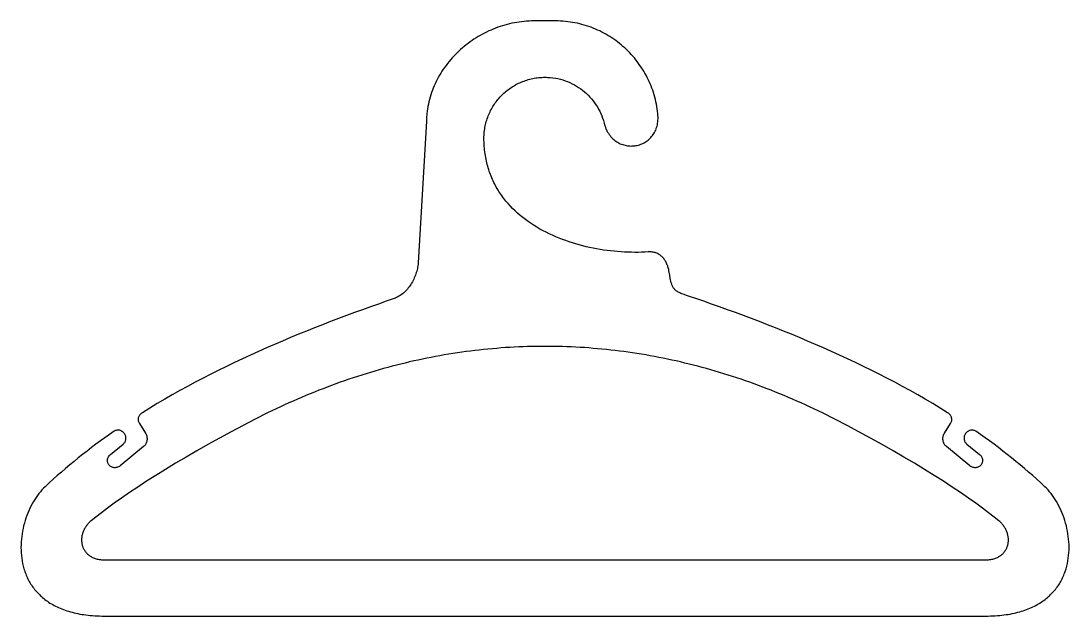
# Model space of a CAD drawing. Extents: x 27 to 2943, y 104 to 2866.
# Drawn here: x 1580 to 1860, y 961.5 to 1120.5 of the extents above; entities that cross this region are included whole.
import ezdxf

# ---------------------------------------------------------------- set-up
doc = ezdxf.new("R2010")
doc.units = 0
doc.layers.add('IMPORT_-_HANGER_PACK_EPS', color=18, linetype='CONTINUOUS')

msp = doc.modelspace()

# ---------------------------------------------------------------- linework, layer by layer
at = {"layer": 'IMPORT_-_HANGER_PACK_EPS'}
for points in [[(1750.17, 1095.71), (1750.22, 1095.72), (1750.17, 1095.72), (1750.1, 1096.37), (1750.01, 1097.01), (1749.91, 1097.65), (1749.8, 1098.29), (1749.67, 1098.92), (1749.52, 1099.54), (1749.37, 1100.16), (1749.19, 1100.77), (1749.01, 1101.38), (1748.81, 1101.98), (1748.59, 1102.57), (1748.37, 1103.16), (1748.13, 1103.74), (1747.88, 1104.32), (1747.61, 1104.89), (1747.33, 1105.45), (1747.04, 1106), (1746.74, 1106.55), (1746.43, 1107.09), (1746.1, 1107.62), (1745.76, 1108.14), (1745.41, 1108.66), (1745.05, 1109.16), (1744.68, 1109.66), (1744.3, 1110.15), (1743.91, 1110.63), (1743.5, 1111.1), (1743.09, 1111.57), (1742.67, 1112.02), (1742.23, 1112.46), (1741.79, 1112.9), (1741.34, 1113.32), (1740.87, 1113.73), (1740.4, 1114.14), (1739.92, 1114.53), (1739.43, 1114.91), (1738.93, 1115.28), (1738.42, 1115.64), (1737.91, 1115.99), (1737.39, 1116.33), (1736.85, 1116.66), (1736.32, 1116.97), (1735.77, 1117.27), (1735.21, 1117.56), (1734.65, 1117.84), (1734.08, 1118.1), (1733.51, 1118.36), (1732.93, 1118.6), (1732.34, 1118.82), (1731.74, 1119.03), (1731.14, 1119.23), (1730.54, 1119.42), (1729.92, 1119.59), (1729.31, 1119.75), (1728.68, 1119.89), (1728.05, 1120.02), (1727.42, 1120.14), (1726.78, 1120.24), (1726.14, 1120.32), (1725.49, 1120.39), (1724.84, 1120.45), (1724.18, 1120.49), (1723.52, 1120.51), (1722.86, 1120.52), (1717.1, 1120.52), (1716.44, 1120.51), (1715.78, 1120.49), (1715.12, 1120.45), (1714.46, 1120.39), (1713.8, 1120.32), (1713.15, 1120.24), (1712.5, 1120.14), (1711.85, 1120.02), (1711.21, 1119.89), (1710.57, 1119.75), (1709.94, 1119.59), (1709.31, 1119.42), (1708.68, 1119.23), (1708.06, 1119.03), (1707.44, 1118.82), (1706.83, 1118.6), (1706.23, 1118.36), (1705.63, 1118.1), (1705.04, 1117.84), (1704.45, 1117.56), (1703.87, 1117.27), (1703.3, 1116.97), (1702.73, 1116.66), (1702.17, 1116.33), (1701.62, 1115.99), (1701.07, 1115.64), (1700.54, 1115.28), (1700.01, 1114.91), (1699.49, 1114.53), (1698.98, 1114.14), (1698.48, 1113.73), (1697.98, 1113.32), (1697.5, 1112.9), (1697.03, 1112.46), (1696.56, 1112.02), (1696.11, 1111.57), (1695.66, 1111.1), (1695.23, 1110.63), (1694.81, 1110.15), (1694.4, 1109.66), (1694, 1109.16), (1693.61, 1108.66), (1693.24, 1108.14), (1692.87, 1107.62), (1692.52, 1107.09), (1692.18, 1106.55), (1691.85, 1106), (1691.54, 1105.45), (1691.24, 1104.89), (1690.96, 1104.32), (1690.68, 1103.74), (1690.42, 1103.16), (1690.18, 1102.57), (1689.95, 1101.98), (1689.73, 1101.38), (1689.53, 1100.77), (1689.35, 1100.16), (1689.18, 1099.54), (1689.03, 1098.92), (1688.89, 1098.29), (1688.77, 1097.65), (1688.66, 1097.01), (1688.57, 1096.37), (1688.5, 1095.72), (1688.5, 1095.72), (1688.49, 1095.59), (1688.42, 1094.68), (1688.4, 1094.22), (1688.38, 1093.76), (1686.13, 1055.84), (1686.11, 1055.48), (1686.06, 1055.11), (1686.01, 1054.75), (1685.94, 1054.38), (1685.86, 1054.02), (1685.77, 1053.65), (1685.66, 1053.28), (1685.55, 1052.92), (1685.42, 1052.55), (1685.27, 1052.19), (1685.12, 1051.83), (1684.96, 1051.48), (1684.78, 1051.13), (1684.6, 1050.78), (1684.4, 1050.45), (1684.2, 1050.12), (1683.98, 1049.79), (1683.76, 1049.48), (1683.52, 1049.17), (1683.28, 1048.87), (1683.03, 1048.59), (1682.77, 1048.31), (1682.5, 1048.05), (1682.22, 1047.8), (1681.93, 1047.56), (1681.64, 1047.34), (1681.34, 1047.13), (1681.03, 1046.94), (1680.71, 1046.76), (1680.39, 1046.6), (1680.06, 1046.45), (1679.72, 1046.33), (1677.63, 1045.6), (1675.52, 1044.87), (1673.41, 1044.12), (1671.29, 1043.36), (1669.16, 1042.59), (1667.03, 1041.8), (1664.89, 1041), (1662.75, 1040.18), (1660.61, 1039.35), (1658.46, 1038.51), (1656.31, 1037.65), (1654.17, 1036.78), (1652.02, 1035.89), (1649.88, 1034.98), (1647.73, 1034.06), (1645.6, 1033.13), (1643.46, 1032.18), (1641.33, 1031.21), (1639.2, 1030.23), (1637.08, 1029.23), (1634.97, 1028.21), (1632.87, 1027.17), (1630.78, 1026.12), (1628.69, 1025.05), (1626.62, 1023.96), (1624.55, 1022.86), (1622.5, 1021.73), (1620.47, 1020.59), (1618.44, 1019.43), (1616.44, 1018.25), (1614.44, 1017.04), (1612.47, 1015.82), (1612.25, 1015.68), (1612.09, 1015.56), (1611.94, 1015.43), (1611.81, 1015.28), (1611.69, 1015.12), (1611.59, 1014.96), (1611.51, 1014.78), (1611.44, 1014.6), (1611.39, 1014.42), (1611.36, 1014.23), (1611.35, 1014.04), (1611.36, 1013.84), (1611.39, 1013.65), (1611.43, 1013.46), (1611.49, 1013.27), (1611.58, 1013.09), (1611.68, 1012.92), (1613.3, 1010.4), (1613.4, 1010.24), (1613.49, 1010.06), (1613.56, 1009.86), (1613.63, 1009.65), (1613.68, 1009.42), (1613.71, 1009.18), (1613.73, 1008.94), (1613.73, 1008.69), (1613.7, 1008.43), (1613.66, 1008.17), (1613.58, 1007.92), (1613.48, 1007.67), (1613.42, 1007.55), (1613.35, 1007.43), (1613.28, 1007.31), (1613.19, 1007.19), (1613.1, 1007.08), (1613, 1006.97), (1612.89, 1006.86), (1612.77, 1006.76), (1606.55, 1001.66), (1606.44, 1001.57), (1606.32, 1001.49), (1606.09, 1001.35), (1605.86, 1001.25), (1605.63, 1001.18), (1605.4, 1001.14), (1605.18, 1001.12), (1604.97, 1001.13), (1604.76, 1001.15), (1604.56, 1001.2), (1604.37, 1001.26), (1604.2, 1001.33), (1604.04, 1001.42), (1603.89, 1001.51), (1603.76, 1001.61), (1603.65, 1001.72), (1603.56, 1001.82), (1603.49, 1001.93), (1603.42, 1002.05), (1603.35, 1002.18), (1603.29, 1002.34), (1603.24, 1002.5), (1603.2, 1002.67), (1603.17, 1002.86), (1603.15, 1003.05), (1603.16, 1003.25), (1603.19, 1003.45), (1603.24, 1003.65), (1603.31, 1003.86), (1603.42, 1004.06), (1603.56, 1004.26), (1603.64, 1004.36), (1603.73, 1004.46), (1603.83, 1004.56), (1603.94, 1004.65), (1607.35, 1007.46), (1607.51, 1007.59), (1607.64, 1007.74), (1607.76, 1007.9), (1607.86, 1008.07), (1607.94, 1008.24), (1608, 1008.43), (1608.05, 1008.61), (1608.08, 1008.8), (1608.09, 1008.99), (1608.09, 1009.19), (1608.06, 1009.38), (1608.02, 1009.57), (1607.95, 1009.75), (1607.87, 1009.93), (1607.77, 1010.1), (1607.65, 1010.27), (1607.53, 1010.43), (1607.4, 1010.58), (1607.26, 1010.71), (1607.1, 1010.82), (1606.94, 1010.92), (1606.77, 1011.01), (1606.59, 1011.07), (1606.41, 1011.12), (1606.22, 1011.15), (1606.03, 1011.17), (1605.84, 1011.16), (1605.65, 1011.14), (1605.46, 1011.1), (1605.28, 1011.04), (1605.1, 1010.96), (1604.92, 1010.86), (1603.7, 1010.01), (1602.48, 1009.14), (1601.27, 1008.27), (1600.07, 1007.38), (1598.88, 1006.49), (1597.69, 1005.59), (1596.52, 1004.68), (1595.36, 1003.76), (1594.21, 1002.83), (1593.07, 1001.89), (1591.95, 1000.94), (1590.83, 999.98), (1589.72, 999.01), (1588.63, 998.03), (1587.55, 997.05), (1586.48, 996.05), (1586.05, 995.63), (1585.64, 995.19), (1585.23, 994.72), (1584.83, 994.23), (1584.45, 993.72), (1584.08, 993.19), (1583.72, 992.64), (1583.37, 992.07), (1583.04, 991.48), (1582.72, 990.88), (1582.42, 990.26), (1582.13, 989.63), (1581.86, 988.99), (1581.6, 988.33), (1581.37, 987.66), (1581.15, 986.98), (1580.94, 986.29), (1580.76, 985.6), (1580.6, 984.89), (1580.45, 984.18), (1580.33, 983.47), (1580.23, 982.75), (1580.15, 982.02), (1580.09, 981.29), (1580.05, 980.57), (1580.04, 979.84), (1580.05, 979.11), (1580.08, 978.38), (1580.15, 977.66), (1580.23, 976.94), (1580.34, 976.22), (1580.48, 975.51), (1580.65, 974.8), (1580.84, 974.11), (1580.95, 973.76), (1581.06, 973.42), (1581.18, 973.08), (1581.31, 972.74), (1581.45, 972.4), (1581.59, 972.07), (1581.74, 971.74), (1581.9, 971.41), (1582.07, 971.08), (1582.24, 970.76), (1582.42, 970.45), (1582.61, 970.13), (1582.81, 969.82), (1583.02, 969.51), (1583.23, 969.21), (1583.45, 968.91), (1583.68, 968.61), (1583.92, 968.32), (1584.16, 968.03), (1584.42, 967.75), (1584.68, 967.47), (1584.95, 967.2), (1585.23, 966.93), (1585.52, 966.67), (1585.82, 966.41), (1586.13, 966.16), (1586.44, 965.91), (1586.77, 965.66), (1587.1, 965.43), (1587.44, 965.2), (1587.79, 964.97), (1588.16, 964.75), (1588.53, 964.54), (1588.9, 964.33), (1589.29, 964.13), (1589.69, 963.93), (1590.1, 963.74), (1590.52, 963.56), (1590.94, 963.39), (1591.38, 963.22), (1591.83, 963.06), (1592.29, 962.9), (1592.75, 962.75), (1593.23, 962.62), (1593.72, 962.48), (1594.21, 962.36), (1594.72, 962.24), (1595.24, 962.13), (1595.77, 962.03), (1596.31, 961.94), (1596.86, 961.86), (1597.41, 961.78), (1597.99, 961.71), (1598.57, 961.65), (1599.16, 961.6), (1599.76, 961.56), (1600.38, 961.53), (1601, 961.51), (1601.64, 961.49), (1602.28, 961.49), (1752.81, 961.49), (1752.81, 961.49), (1837.79, 961.49), (1838.44, 961.49), (1839.08, 961.51), (1839.7, 961.53), (1840.32, 961.56), (1840.92, 961.6), (1841.51, 961.65), (1842.09, 961.71), (1842.66, 961.78), (1843.22, 961.86), (1843.77, 961.94), (1844.31, 962.03), (1844.84, 962.13), (1845.36, 962.24), (1845.86, 962.36), (1846.36, 962.48), (1846.85, 962.62), (1847.32, 962.75), (1847.79, 962.9), (1848.25, 963.06), (1848.7, 963.22), (1849.13, 963.39), (1849.56, 963.56), (1849.98, 963.74), (1850.38, 963.93), (1850.78, 964.13), (1851.17, 964.33), (1851.55, 964.54), (1851.92, 964.75), (1852.28, 964.97), (1852.63, 965.2), (1852.98, 965.43), (1853.31, 965.66), (1853.63, 965.91), (1853.95, 966.16), (1854.26, 966.41), (1854.55, 966.67), (1854.84, 966.93), (1855.12, 967.2), (1855.39, 967.47), (1855.66, 967.75), (1855.91, 968.03), (1856.16, 968.32), (1856.4, 968.61), (1856.63, 968.91), (1856.85, 969.21), (1857.06, 969.51), (1857.27, 969.82), (1857.46, 970.13), (1857.65, 970.45), (1857.84, 970.76), (1858.01, 971.08), (1858.18, 971.41), (1858.33, 971.74), (1858.49, 972.07), (1858.63, 972.4), (1858.76, 972.74), (1858.89, 973.08), (1859.02, 973.42), (1859.24, 974.11), (1859.43, 974.8), (1859.6, 975.51), (1859.73, 976.22), (1859.85, 976.94), (1859.93, 977.66), (1859.99, 978.38), (1860.03, 979.11), (1860.04, 979.84), (1860.03, 980.57), (1859.99, 981.29), (1859.93, 982.02), (1859.85, 982.75), (1859.75, 983.47), (1859.62, 984.18), (1859.48, 984.89), (1859.32, 985.6), (1859.13, 986.29), (1858.93, 986.98), (1858.71, 987.66), (1858.47, 988.33), (1858.22, 988.99), (1857.95, 989.63), (1857.66, 990.26), (1857.35, 990.88), (1857.04, 991.48), (1856.7, 992.07), (1856.36, 992.64), (1856, 993.19), (1855.63, 993.72), (1855.24, 994.23), (1854.85, 994.72), (1854.44, 995.19), (1854.02, 995.63), (1853.6, 996.05), (1852.53, 997.05), (1851.45, 998.03), (1850.35, 999.01), (1849.25, 999.98), (1848.13, 1000.94), (1847, 1001.89), (1845.86, 1002.83), (1844.71, 1003.76), (1843.55, 1004.68), (1842.38, 1005.59), (1841.2, 1006.49), (1840.01, 1007.38), (1838.81, 1008.27), (1837.6, 1009.14), (1836.38, 1010.01), (1835.15, 1010.86), (1834.98, 1010.96), (1834.8, 1011.04), (1834.61, 1011.1), (1834.42, 1011.14), (1834.23, 1011.16), (1834.04, 1011.17), (1833.86, 1011.15), (1833.67, 1011.12), (1833.49, 1011.07), (1833.31, 1011.01), (1833.14, 1010.92), (1832.97, 1010.82), (1832.82, 1010.71), (1832.67, 1010.58), (1832.54, 1010.43), (1832.42, 1010.27), (1832.3, 1010.1), (1832.2, 1009.93), (1832.12, 1009.75), (1832.06, 1009.57), (1832.02, 1009.38), (1831.99, 1009.19), (1831.98, 1008.99), (1832, 1008.8), (1832.03, 1008.61), (1832.07, 1008.43), (1832.14, 1008.24), (1832.22, 1008.07), (1832.32, 1007.9), (1832.44, 1007.74), (1832.57, 1007.59), (1832.72, 1007.46), (1836.14, 1004.65), (1836.25, 1004.56), (1836.35, 1004.46), (1836.52, 1004.26), (1836.66, 1004.06), (1836.76, 1003.86), (1836.84, 1003.65), (1836.89, 1003.45), (1836.92, 1003.25), (1836.92, 1003.05), (1836.91, 1002.86), (1836.88, 1002.67), (1836.84, 1002.5), (1836.78, 1002.34), (1836.72, 1002.18), (1836.65, 1002.05), (1836.58, 1001.93), (1836.51, 1001.82), (1836.42, 1001.72), (1836.31, 1001.61), (1836.18, 1001.51), (1836.04, 1001.42), (1835.88, 1001.33), (1835.7, 1001.26), (1835.52, 1001.2), (1835.32, 1001.15), (1835.11, 1001.13), (1834.9, 1001.12), (1834.67, 1001.14), (1834.45, 1001.18), (1834.22, 1001.25), (1833.99, 1001.35), (1833.87, 1001.41), (1833.75, 1001.49), (1833.64, 1001.57), (1833.52, 1001.66), (1827.31, 1006.76), (1827.19, 1006.86), (1827.08, 1006.97), (1826.98, 1007.08), (1826.89, 1007.19), (1826.8, 1007.31), (1826.72, 1007.43), (1826.6, 1007.67), (1826.49, 1007.92), (1826.42, 1008.17), (1826.37, 1008.43), (1826.35, 1008.69), (1826.35, 1008.94), (1826.36, 1009.18), (1826.4, 1009.42), (1826.45, 1009.65), (1826.51, 1009.86), (1826.59, 1010.06), (1826.68, 1010.24), (1826.77, 1010.4), (1828.4, 1012.92), (1828.5, 1013.09), (1828.58, 1013.27), (1828.65, 1013.46), (1828.69, 1013.65), (1828.72, 1013.84), (1828.72, 1014.04), (1828.71, 1014.23), (1828.68, 1014.42), (1828.63, 1014.6), (1828.57, 1014.78), (1828.49, 1014.96), (1828.39, 1015.12), (1828.27, 1015.28), (1828.14, 1015.43), (1827.99, 1015.56), (1827.82, 1015.68), (1827.61, 1015.82), (1825.63, 1017.04), (1823.64, 1018.25), (1821.63, 1019.43), (1819.61, 1020.59), (1817.57, 1021.73), (1815.52, 1022.86), (1813.46, 1023.96), (1811.39, 1025.05), (1809.3, 1026.12), (1807.21, 1027.17), (1805.1, 1028.21), (1802.99, 1029.23), (1800.87, 1030.23), (1798.75, 1031.21), (1796.62, 1032.18), (1794.48, 1033.13), (1792.34, 1034.06), (1790.2, 1034.98), (1788.05, 1035.89), (1785.91, 1036.78), (1783.76, 1037.65), (1781.62, 1038.51), (1779.47, 1039.35), (1777.33, 1040.18), (1775.19, 1041), (1773.05, 1041.8), (1770.92, 1042.59), (1768.79, 1043.36), (1766.67, 1044.12), (1764.56, 1044.87), (1762.45, 1045.6), (1760.35, 1046.33), (1758.62, 1046.9), (1757.88, 1047.15), (1757.22, 1047.38), (1756.62, 1047.6), (1756.35, 1047.71), (1756.09, 1047.83), (1755.85, 1047.94), (1755.62, 1048.06), (1755.4, 1048.19), (1755.2, 1048.32), (1755.04, 1048.44), (1754.89, 1048.56), (1754.76, 1048.69), (1754.63, 1048.83), (1754.51, 1048.98), (1754.4, 1049.13), (1754.3, 1049.29), (1754.2, 1049.46), (1754.11, 1049.63), (1754.03, 1049.8), (1753.88, 1050.17), (1753.76, 1050.55), (1753.65, 1050.94), (1753.56, 1051.33), (1753.48, 1051.74), (1753.35, 1052.55), (1753.22, 1053.33), (1753.16, 1053.71), (1753.08, 1054.08), (1752.96, 1054.57), (1752.89, 1054.82), (1752.81, 1055.06), (1752.72, 1055.29), (1752.63, 1055.53), (1752.52, 1055.76), (1752.42, 1055.98), (1752.3, 1056.2), (1752.18, 1056.41), (1752.05, 1056.61), (1751.91, 1056.81), (1751.77, 1057), (1751.61, 1057.19), (1751.46, 1057.36), (1751.29, 1057.53), (1751.11, 1057.69), (1750.93, 1057.84), (1750.74, 1057.98), (1750.55, 1058.12), (1750.34, 1058.24), (1750.13, 1058.35), (1749.91, 1058.45), (1749.68, 1058.54), (1749.45, 1058.61), (1749.21, 1058.68), (1748.95, 1058.73), (1748.7, 1058.77), (1748.43, 1058.8), (1748.15, 1058.81), (1747.87, 1058.81), (1747.58, 1058.79), (1746.71, 1058.74), (1745.82, 1058.71), (1744.93, 1058.68), (1744.03, 1058.68), (1743.12, 1058.69), (1742.21, 1058.71), (1741.29, 1058.75), (1740.37, 1058.8), (1739.44, 1058.87), (1738.51, 1058.96), (1737.58, 1059.06), (1736.65, 1059.17), (1735.71, 1059.3), (1734.77, 1059.45), (1733.84, 1059.62), (1732.9, 1059.8), (1731.97, 1059.99), (1731.04, 1060.2), (1730.12, 1060.43), (1729.19, 1060.67), (1728.27, 1060.94), (1727.36, 1061.21), (1726.46, 1061.51), (1725.56, 1061.82), (1724.67, 1062.15), (1723.78, 1062.49), (1722.91, 1062.85), (1722.05, 1063.23), (1721.19, 1063.63), (1720.35, 1064.04), (1719.52, 1064.47), (1718.7, 1064.92), (1717.9, 1065.39), (1717.11, 1065.87), (1716.34, 1066.38), (1715.58, 1066.9), (1714.84, 1067.44), (1714.11, 1067.99), (1713.41, 1068.57), (1712.72, 1069.16), (1712.05, 1069.77), (1711.4, 1070.4), (1710.78, 1071.05), (1710.17, 1071.72), (1709.59, 1072.4), (1709.31, 1072.76), (1709.03, 1073.11), (1708.76, 1073.47), (1708.49, 1073.83), (1708.23, 1074.2), (1707.98, 1074.58), (1707.73, 1074.96), (1707.49, 1075.34), (1707.26, 1075.73), (1707.03, 1076.12), (1706.81, 1076.52), (1706.6, 1076.93), (1706.4, 1077.33), (1706.2, 1077.75), (1706, 1078.16), (1705.82, 1078.59), (1705.64, 1079.02), (1705.47, 1079.45), (1705.31, 1079.89), (1705.15, 1080.33), (1705, 1080.78), (1704.86, 1081.23), (1704.73, 1081.69), (1704.61, 1082.15), (1704.49, 1082.62), (1704.38, 1083.09), (1704.28, 1083.57), (1704.19, 1084.05), (1704.1, 1084.54), (1704.03, 1085.03), (1703.96, 1085.53), (1703.9, 1086.04), (1703.85, 1086.54), (1703.81, 1087.06), (1703.78, 1087.58), (1703.76, 1088.1), (1703.74, 1088.63), (1703.74, 1089.16), (1703.74, 1089.58), (1703.76, 1090), (1703.79, 1090.42), (1703.82, 1090.83), (1703.87, 1091.24), (1703.93, 1091.65), (1703.99, 1092.05), (1704.07, 1092.45), (1704.16, 1092.84), (1704.25, 1093.24), (1704.36, 1093.63), (1704.47, 1094.01), (1704.6, 1094.39), (1704.73, 1094.77), (1704.87, 1095.14), (1705.02, 1095.51), (1705.18, 1095.87), (1705.35, 1096.23), (1705.52, 1096.58), (1705.71, 1096.93), (1705.9, 1097.28), (1706.1, 1097.62), (1706.31, 1097.95), (1706.52, 1098.28), (1706.75, 1098.6), (1706.98, 1098.92), (1707.22, 1099.23), (1707.46, 1099.53), (1707.71, 1099.83), (1707.97, 1100.12), (1708.24, 1100.41), (1708.51, 1100.69), (1708.79, 1100.96), (1709.08, 1101.23), (1709.37, 1101.49), (1709.67, 1101.74), (1709.98, 1101.99), (1710.29, 1102.22), (1710.6, 1102.46), (1710.93, 1102.68), (1711.25, 1102.9), (1711.59, 1103.1), (1711.93, 1103.3), (1712.27, 1103.5), (1712.62, 1103.68), (1712.97, 1103.86), (1713.33, 1104.02), (1713.69, 1104.18), (1714.06, 1104.33), (1714.44, 1104.47), (1714.81, 1104.61), (1715.19, 1104.73), (1715.58, 1104.84), (1715.97, 1104.95), (1716.36, 1105.05), (1716.75, 1105.13), (1717.15, 1105.21), (1717.56, 1105.28), (1717.96, 1105.33), (1718.37, 1105.38), (1718.78, 1105.42), (1719.2, 1105.44), (1719.62, 1105.46), (1720.04, 1105.46), (1720.39, 1105.46), (1720.75, 1105.45), (1721.45, 1105.4), (1722.14, 1105.33), (1722.82, 1105.23), (1723.5, 1105.1), (1724.16, 1104.94), (1724.81, 1104.75), (1725.45, 1104.54), (1726.08, 1104.3), (1726.7, 1104.04), (1727.3, 1103.76), (1727.89, 1103.45), (1728.47, 1103.12), (1729.03, 1102.76), (1729.57, 1102.38), (1730.1, 1101.99), (1730.61, 1101.57), (1731.11, 1101.13), (1731.58, 1100.67), (1732.04, 1100.19), (1732.47, 1099.7), (1732.89, 1099.19), (1733.29, 1098.66), (1733.66, 1098.11), (1734.02, 1097.55), (1734.35, 1096.98), (1734.65, 1096.39), (1734.94, 1095.78), (1735.2, 1095.16), (1735.43, 1094.53), (1735.64, 1093.89), (1735.82, 1093.24), (1735.95, 1092.79), (1736.09, 1092.37), (1736.24, 1091.96), (1736.41, 1091.57), (1736.59, 1091.2), (1736.78, 1090.84), (1736.98, 1090.5), (1737.2, 1090.18), (1737.42, 1089.87), (1737.66, 1089.58), (1737.91, 1089.31), (1738.16, 1089.06), (1738.43, 1088.82), (1738.7, 1088.59), (1738.98, 1088.38), (1739.27, 1088.19), (1739.56, 1088.02), (1739.86, 1087.86), (1740.16, 1087.71), (1740.47, 1087.59), (1740.79, 1087.47), (1741.1, 1087.37), (1741.42, 1087.29), (1741.75, 1087.22), (1742.07, 1087.17), (1742.4, 1087.13), (1742.72, 1087.11), (1743.05, 1087.1), (1743.37, 1087.11), (1743.7, 1087.13), (1744.02, 1087.17), (1744.34, 1087.22), (1744.66, 1087.28), (1744.98, 1087.36), (1745.29, 1087.45), (1745.6, 1087.56), (1745.9, 1087.68), (1746.2, 1087.81), (1746.49, 1087.96), (1746.77, 1088.12), (1747.05, 1088.29), (1747.32, 1088.48), (1747.58, 1088.68), (1747.83, 1088.89), (1748.08, 1089.12), (1748.31, 1089.35), (1748.53, 1089.61), (1748.75, 1089.87), (1748.95, 1090.15), (1749.13, 1090.43), (1749.31, 1090.74), (1749.47, 1091.05), (1749.62, 1091.37), (1749.75, 1091.71), (1749.87, 1092.06), (1749.98, 1092.42), (1750.06, 1092.79), (1750.13, 1093.17), (1750.19, 1093.57), (1750.22, 1093.98), (1750.24, 1094.39), (1750.24, 1094.82), (1750.21, 1095.26), (1750.17, 1095.71)], [(1645.94, 1015.76), (1642.62, 1014.08), (1639.36, 1012.39), (1636.16, 1010.7), (1633.04, 1009), (1629.99, 1007.31), (1627.02, 1005.63), (1624.13, 1003.95), (1621.35, 1002.3), (1618.66, 1000.67), (1616.07, 999.06), (1613.6, 997.49), (1611.25, 995.96), (1609.02, 994.47), (1606.93, 993.03), (1604.98, 991.65), (1603.17, 990.34), (1601.53, 989.1), (1600.05, 987.95), (1598.76, 986.89), (1598.57, 986.72), (1598.38, 986.55), (1598.2, 986.38), (1598.03, 986.2), (1597.87, 986.02), (1597.71, 985.83), (1597.56, 985.64), (1597.42, 985.45), (1597.29, 985.25), (1597.16, 985.06), (1597.05, 984.85), (1596.94, 984.65), (1596.83, 984.44), (1596.74, 984.23), (1596.65, 984.02), (1596.58, 983.81), (1596.51, 983.59), (1596.44, 983.38), (1596.39, 983.16), (1596.34, 982.95), (1596.3, 982.73), (1596.27, 982.51), (1596.25, 982.3), (1596.24, 982.08), (1596.23, 981.87), (1596.23, 981.65), (1596.24, 981.44), (1596.26, 981.23), (1596.28, 981.01), (1596.32, 980.81), (1596.36, 980.6), (1596.41, 980.39), (1596.47, 980.19), (1596.54, 979.99), (1596.61, 979.8), (1596.7, 979.6), (1596.79, 979.41), (1596.89, 979.23), (1597, 979.05), (1597.11, 978.87), (1597.24, 978.7), (1597.37, 978.53), (1597.52, 978.36), (1597.67, 978.2), (1597.83, 978.05), (1597.99, 977.9), (1598.17, 977.76), (1598.36, 977.63), (1598.55, 977.5), (1598.75, 977.37), (1598.96, 977.26), (1599.18, 977.15), (1599.41, 977.05), (1599.65, 976.96), (1599.9, 976.87), (1600.15, 976.79), (1600.41, 976.72), (1600.69, 976.66), (1600.97, 976.61), (1601.26, 976.57), (1601.56, 976.53), (1601.86, 976.51), (1602.18, 976.49), (1602.51, 976.49), (1720.04, 976.49), (1837.57, 976.49), (1837.9, 976.49), (1838.21, 976.51), (1838.52, 976.53), (1838.82, 976.57), (1839.11, 976.61), (1839.39, 976.66), (1839.66, 976.72), (1839.93, 976.79), (1840.18, 976.87), (1840.43, 976.96), (1840.66, 977.05), (1840.89, 977.15), (1841.11, 977.26), (1841.32, 977.37), (1841.53, 977.5), (1841.72, 977.63), (1841.9, 977.76), (1842.08, 977.9), (1842.25, 978.05), (1842.41, 978.2), (1842.56, 978.36), (1842.7, 978.53), (1842.84, 978.7), (1842.96, 978.87), (1843.08, 979.05), (1843.19, 979.23), (1843.29, 979.41), (1843.38, 979.6), (1843.46, 979.8), (1843.54, 979.99), (1843.61, 980.19), (1843.67, 980.39), (1843.72, 980.6), (1843.76, 980.81), (1843.79, 981.01), (1843.82, 981.23), (1843.84, 981.44), (1843.85, 981.65), (1843.85, 981.87), (1843.84, 982.08), (1843.83, 982.3), (1843.8, 982.51), (1843.77, 982.73), (1843.73, 982.95), (1843.69, 983.16), (1843.63, 983.38), (1843.57, 983.59), (1843.5, 983.81), (1843.42, 984.02), (1843.34, 984.23), (1843.24, 984.44), (1843.14, 984.65), (1843.03, 984.85), (1842.91, 985.06), (1842.79, 985.25), (1842.65, 985.45), (1842.51, 985.64), (1842.37, 985.83), (1842.21, 986.02), (1842.05, 986.2), (1841.87, 986.38), (1841.7, 986.55), (1841.51, 986.72), (1841.32, 986.89), (1840.02, 987.95), (1838.55, 989.1), (1836.9, 990.34), (1835.1, 991.65), (1833.15, 993.03), (1831.05, 994.47), (1828.83, 995.96), (1826.47, 997.49), (1824, 999.06), (1821.42, 1000.67), (1818.73, 1002.3), (1815.94, 1003.95), (1813.06, 1005.63), (1810.09, 1007.31), (1807.04, 1009), (1803.91, 1010.7), (1800.72, 1012.39), (1797.45, 1014.08), (1794.14, 1015.76), (1793.01, 1016.31), (1791.87, 1016.85), (1790.74, 1017.39), (1789.61, 1017.91), (1788.47, 1018.43), (1787.34, 1018.94), (1786.2, 1019.44), (1785.06, 1019.93), (1783.92, 1020.41), (1782.78, 1020.88), (1781.63, 1021.35), (1780.49, 1021.81), (1779.35, 1022.25), (1778.2, 1022.69), (1777.05, 1023.12), (1775.91, 1023.54), (1774.76, 1023.96), (1773.61, 1024.36), (1772.46, 1024.76), (1771.31, 1025.14), (1770.15, 1025.52), (1769, 1025.89), (1767.85, 1026.25), (1766.69, 1026.6), (1765.54, 1026.95), (1764.38, 1027.28), (1763.22, 1027.61), (1762.06, 1027.93), (1760.91, 1028.23), (1759.75, 1028.53), (1758.59, 1028.82), (1757.42, 1029.11), (1756.26, 1029.38), (1755.1, 1029.65), (1753.94, 1029.9), (1752.77, 1030.15), (1751.61, 1030.39), (1750.45, 1030.62), (1749.28, 1030.84), (1748.11, 1031.05), (1746.95, 1031.26), (1745.78, 1031.45), (1744.61, 1031.64), (1743.45, 1031.82), (1742.28, 1031.99), (1741.11, 1032.15), (1739.94, 1032.3), (1738.77, 1032.45), (1737.6, 1032.58), (1736.43, 1032.71), (1735.26, 1032.82), (1734.09, 1032.93), (1732.92, 1033.03), (1731.75, 1033.12), (1730.58, 1033.21), (1729.41, 1033.28), (1728.24, 1033.34), (1727.07, 1033.4), (1725.9, 1033.45), (1724.73, 1033.49), (1723.55, 1033.52), (1722.38, 1033.54), (1721.21, 1033.55), (1720.04, 1033.56), (1718.87, 1033.55), (1717.69, 1033.54), (1716.52, 1033.52), (1715.35, 1033.49), (1714.18, 1033.45), (1713.01, 1033.4), (1711.84, 1033.34), (1710.67, 1033.28), (1709.49, 1033.21), (1708.32, 1033.12), (1707.15, 1033.03), (1705.98, 1032.93), (1704.81, 1032.82), (1703.64, 1032.71), (1702.47, 1032.58), (1701.3, 1032.45), (1700.13, 1032.3), (1698.97, 1032.15), (1697.8, 1031.99), (1696.63, 1031.82), (1695.46, 1031.64), (1694.29, 1031.45), (1693.13, 1031.26), (1691.96, 1031.05), (1690.8, 1030.84), (1689.63, 1030.62), (1688.47, 1030.39), (1687.3, 1030.15), (1686.14, 1029.9), (1684.98, 1029.65), (1683.81, 1029.38), (1682.65, 1029.11), (1681.49, 1028.82), (1680.33, 1028.53), (1679.17, 1028.23), (1678.01, 1027.93), (1676.85, 1027.61), (1675.7, 1027.28), (1674.54, 1026.95), (1673.38, 1026.6), (1672.23, 1026.25), (1671.08, 1025.89), (1669.92, 1025.52), (1668.77, 1025.14), (1667.62, 1024.76), (1666.47, 1024.36), (1665.32, 1023.96), (1664.17, 1023.54), (1663.02, 1023.12), (1661.88, 1022.69), (1660.73, 1022.25), (1659.59, 1021.81), (1658.44, 1021.35), (1657.3, 1020.88), (1656.16, 1020.41), (1655.02, 1019.93), (1653.88, 1019.44), (1652.74, 1018.94), (1651.6, 1018.43), (1650.47, 1017.91), (1649.34, 1017.39), (1648.2, 1016.85), (1647.07, 1016.31), (1645.94, 1015.76)]]:
    msp.add_lwpolyline(points, close=True, dxfattribs=at)

doc.saveas('drawing.dxf')
